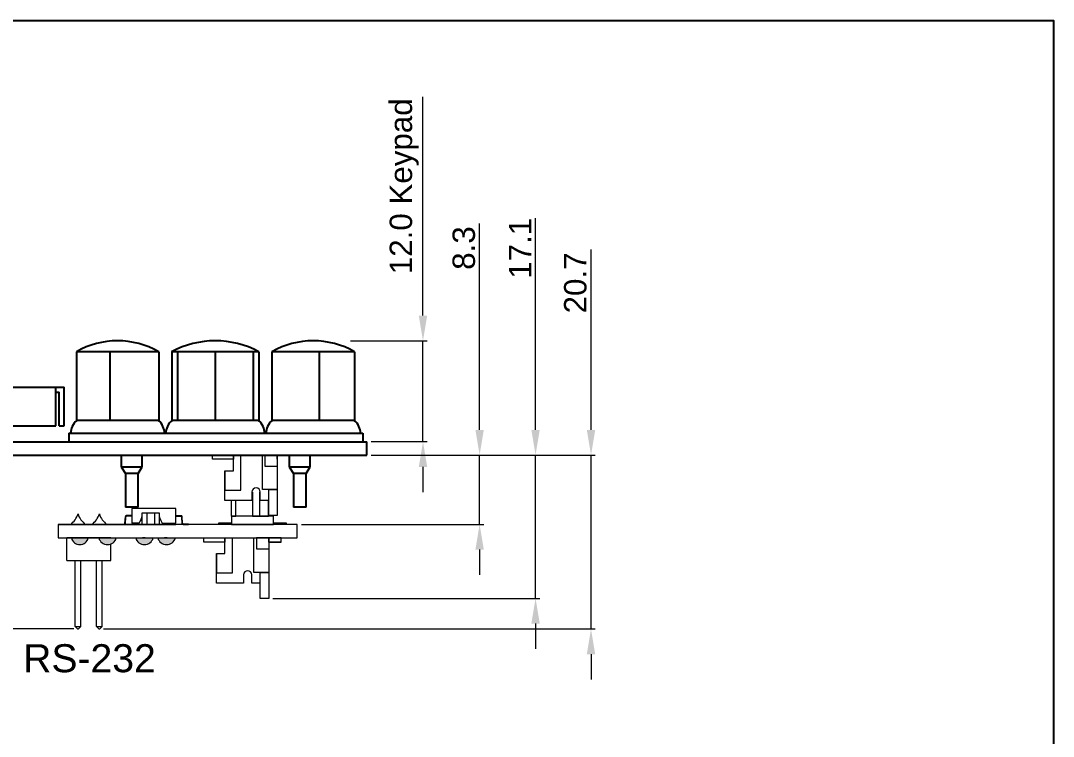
# Model space of a CAD drawing. Extents: x 365 to 1637, y -92 to 444.
# Drawn here: x 853.3 to 976.2, y 79.2 to 164.3 of the extents above; entities that cross this region are included whole.
import ezdxf

# ---------------------------------------------------------------- set-up
doc = ezdxf.new("R2010")
doc.units = 0
doc.layers.get('0').update_dxf_attribs({"linetype": 'CONTINUOUS'})
doc.layers.get('DEFPOINTS').update_dxf_attribs({"color": 252, "linetype": 'CONTINUOUS'})
for name, color, linetype, lineweight in [('-Dim_mm', 5, 'CONTINUOUS', 13), ('-Text', 7, 'CONTINUOUS', 9), ('BEZEL', 7, 'CONTINUOUS', 18), ('FBSCAB', 1, 'CONTINUOUS', 15)]:
    doc.layers.add(name, color=color, linetype=linetype, lineweight=lineweight)
for name, color, linetype in [('BZL', 7, 'CONTINUOUS'), ('KEYPAD', 253, 'CONTINUOUS'), ('OBJ', 7, 'CONTINUOUS'), ('PCB', 94, 'CONTINUOUS')]:
    doc.layers.add(name, color=color, linetype=linetype)
doc.layers.add('VIEWPORT', color=8, linetype='CONTINUOUS', plot=False)
doc.styles.add('STYLE1', font='arial.ttf')
doc.dimstyles.new('LO_mm', dxfattribs={"dimtxt": 2.6666, "dimasz": 3, "dimexe": 0.5, "dimexo": 0.5, "dimgap": 0.5, "dimtad": 1, "dimzin": 4, "dimdsep": 46, "dimtxsty": 'STYLE1', "dimcen": -2.5, "dimclrd": 256, "dimclre": 256, "dimclrt": 256, "dimadec": 0, "dimazin": 0, "dimtp": 0.5, "dimtm": 0.5, "dimtfac": 1, "dimtmove": 0, "dimatfit": 1, "dimfxl": 0, "dimtolj": 1, "dimtzin": 0, "dimlwd": -1, "dimlwe": -1, "dimarcsym": 0})

# ---------------------------------------------------------------- blocks, each defined once
blk = doc.blocks.new('A$C52C93853')
at = {"layer": 'BZL'}
for p, q in [((9.18, 9.6), (10.18, 10.6)), ((13.68, 10.6), (10.18, 10.6)), ((14.18, 10.1), (14.18, 8.6)), ((34.38, 9.6), (35.38, 10.6)), ((38.88, 10.6), (35.38, 10.6)), ((39.38, 10.1), (39.38, 8.6)), ((59.58, 10.1), (59.58, 8.6)), ((60.08, 10.6), (63.58, 10.6)), ((64.58, 9.6), (63.58, 10.6)), ((84.78, 10.1), (84.78, 8.6)), ((85.28, 10.6), (88.78, 10.6)), ((89.78, 9.6), (88.78, 10.6)), ((9.18, 9.6), (9.18, 5.6)), ((34.38, 9.6), (34.38, 5.6)), ((64.58, 9.6), (64.58, 5.6)), ((89.78, 9.6), (89.78, 5.6)), ((11.58, 7.75), (11.58, 5.6)), ((13.68, 8.1), (12.47, 8.1)), ((22.93, 5.9), (22.93, 8.6)), ((23.93, 5.9), (23.93, 8.6)), ((36.78, 7.75), (36.78, 5.6)), ((38.88, 8.1), (37.67, 8.1)), ((60.08, 8.1), (61.28, 8.1)), ((62.18, 7.75), (62.18, 5.6)), ((75.03, 5.9), (75.03, 8.6)), ((76.03, 5.9), (76.03, 8.6)), ((85.28, 8.1), (86.48, 8.1)), ((87.38, 7.75), (87.38, 5.6)), ((7.68, 5.6), (6.68, 4.6)), ((9.18, 5.6), (7.68, 5.6)), ((15.68, 5.6), (11.58, 5.6)), ((15.68, 5.6), (16.68, 4.6)), ((21.93, 5.6), (20.93, 4.6)), ((21.93, 5.6), (22.63, 5.6)), ((24.23, 5.6), (24.93, 5.6)), ((24.93, 5.6), (25.93, 4.6)), ((32.88, 5.6), (31.88, 4.6)), ((34.38, 5.6), (32.88, 5.6)), ((40.88, 5.6), (36.78, 5.6)), ((40.88, 5.6), (41.88, 4.6)), ((58.08, 5.6), (57.08, 4.6)), ((58.08, 5.6), (62.18, 5.6)), ((64.58, 5.6), (66.08, 5.6)), ((66.08, 5.6), (67.08, 4.6)), ((74.03, 5.6), (73.03, 4.6)), ((74.73, 5.6), (74.03, 5.6)), ((77.03, 5.6), (76.33, 5.6)), ((77.03, 5.6), (78.03, 4.6)), ((83.28, 5.6), (82.28, 4.6)), ((83.28, 5.6), (87.38, 5.6)), ((89.78, 5.6), (91.28, 5.6)), ((91.28, 5.6), (92.28, 4.6)), ((0, 4.6), (0, 0)), ((0.6, 4.6), (0, 4.6)), ((0.6, 4.6), (0.6, 0.6)), ((1, 4.6), (1, 0)), ((1, 4.6), (6.68, 4.6)), ((16.68, 4.6), (20.93, 4.6)), ((25.93, 4.6), (31.88, 4.6)), ((41.88, 4.6), (57.08, 4.6)), ((67.08, 4.6), (73.03, 4.6)), ((78.03, 4.6), (82.28, 4.6)), ((92.28, 4.6), (97.95, 4.6)), ((97.95, 4.6), (97.95, 0)), ((98.35, 4.6), (98.35, 0.6)), ((98.35, 4.6), (98.95, 4.6)), ((98.95, 4.6), (98.95, 0)), ((0, 0), (98.95, 0)), ((1, 0.6), (0.6, 0.6)), ((97.95, 0.6), (98.35, 0.6))]:
    blk.add_line(p, q, dxfattribs=at)
for centre, radius, start, end in [((13.68, 10.1), 0.5, 360, 90), ((38.88, 10.1), 0.5, 360, 90), ((60.08, 10.1), 0.5, 90, 180), ((85.28, 10.1), 0.5, 90, 180), ((23.43, 8.6), 0.5, 0, 180), ((75.53, 8.6), 0.5, 0, 180), ((12.08, 7.75), 0.5, 49.256, 180), ((12.47, 8.2), 0.1, 229.256, 270), ((13.68, 8.6), 0.5, 270, 360), ((37.28, 7.75), 0.5, 49.256, 180), ((37.67, 8.2), 0.1, 229.256, 270), ((38.88, 8.6), 0.5, 270, 360), ((60.08, 8.6), 0.5, 180, 270), ((61.28, 8.2), 0.1, 270, 310.744), ((61.68, 7.75), 0.5, 0, 130.744), ((85.28, 8.6), 0.5, 180, 270), ((86.48, 8.2), 0.1, 270, 310.744), ((86.88, 7.75), 0.5, 0, 130.744), ((22.63, 5.9), 0.3, 270, 0), ((24.23, 5.9), 0.3, 180, 270), ((74.73, 5.9), 0.3, 270, 0), ((76.33, 5.9), 0.3, 180, 270)]:
    blk.add_arc(centre, radius, start, end, dxfattribs=at)
blk = doc.blocks.new('*D80')
at = {"layer": '-Dim_mm', "transparency": 16777216}
for p, q in [((901.19, 129.24), (901.19, 155.24)), ((892.56, 126.24), (901.69, 126.24)), ((901.19, 114.24), (901.19, 126.24)), ((895.03, 114.24), (901.69, 114.24)), ((901.19, 111.24), (901.19, 108.24))]:
    blk.add_line(p, q, dxfattribs=at)
for points in [[(900.69, 129.24), (901.69, 129.24), (901.19, 126.24)], [(900.69, 111.24), (901.69, 111.24), (901.19, 114.24)]]:
    blk.add_solid(points, dxfattribs=at)
at = {"layer": 'DEFPOINTS', "color": 0, "transparency": 16777216}
for p in [(892.06, 126.24), (894.53, 114.24), (901.19, 114.24)]:
    blk.add_point(p, dxfattribs=at)
at = {"layer": '-Dim_mm', "transparency": 16777216, "insert": (898.96, 144.62), "char_height": 2.6666, "attachment_point": 5, "rotation": 90, "style": 'STYLE1'}
blk.add_mtext('\\A1;12.0 Keypad', dxfattribs=at)
blk = doc.blocks.new('*D81')
at = {"layer": '-Dim_mm', "transparency": 16777216}
for p, q in [((907.93, 115.64), (907.93, 140.2)), ((895.03, 112.64), (908.43, 112.64)), ((907.93, 104.39), (907.93, 112.64)), ((886.73, 104.39), (908.43, 104.39)), ((907.93, 101.39), (907.93, 98.39))]:
    blk.add_line(p, q, dxfattribs=at)
for points in [[(907.43, 115.64), (908.43, 115.64), (907.93, 112.64)], [(907.43, 101.39), (908.43, 101.39), (907.93, 104.39)]]:
    blk.add_solid(points, dxfattribs=at)
at = {"layer": 'DEFPOINTS', "color": 0, "transparency": 16777216}
for p in [(894.53, 112.64), (886.23, 104.39), (907.93, 104.39)]:
    blk.add_point(p, dxfattribs=at)
at = {"layer": '-Dim_mm', "transparency": 16777216, "insert": (906.06, 137.27), "char_height": 2.667, "attachment_point": 5, "rotation": 90, "style": 'STYLE1'}
blk.add_mtext('\\A1;8.3', dxfattribs=at)
blk = doc.blocks.new('*D110')
at = {"layer": '-Dim_mm', "transparency": 16777216}
for p, q in [((752.53, 42.23), (752.53, 75.56)), ((755.53, 75.06), (891.53, 75.06)), ((894.53, 42.23), (894.53, 75.56))]:
    blk.add_line(p, q, dxfattribs=at)
for points in [[(755.53, 75.56), (755.53, 74.56), (752.53, 75.06)], [(891.53, 75.56), (891.53, 74.56), (894.53, 75.06)]]:
    blk.add_solid(points, dxfattribs=at)
at = {"layer": 'DEFPOINTS', "color": 0, "transparency": 16777216}
for p in [(894.53, 75.06), (752.53, 41.73), (894.53, 41.73)]:
    blk.add_point(p, dxfattribs=at)
at = {"layer": '-Dim_mm', "transparency": 16777216, "insert": (823.53, 77.31), "char_height": 2.6666, "attachment_point": 5, "style": 'STYLE1'}
blk.add_mtext('\\A1;142.0 Overall (PCB)', dxfattribs=at)
blk = doc.blocks.new('*D120')
at = {"layer": '-Dim_mm', "transparency": 16777216}
for p, q in [((914.59, 115.64), (914.59, 140.82)), ((895.03, 112.64), (915.09, 112.64)), ((914.59, 95.59), (914.59, 112.64)), ((883.33, 95.59), (915.09, 95.59)), ((914.59, 92.59), (914.59, 89.59))]:
    blk.add_line(p, q, dxfattribs=at)
for points in [[(914.09, 115.64), (915.09, 115.64), (914.59, 112.64)], [(914.09, 92.59), (915.09, 92.59), (914.59, 95.59)]]:
    blk.add_solid(points, dxfattribs=at)
at = {"layer": 'DEFPOINTS', "color": 0, "transparency": 16777216}
for p in [(894.53, 112.64), (882.83, 95.59), (914.59, 95.59)]:
    blk.add_point(p, dxfattribs=at)
at = {"layer": '-Dim_mm', "transparency": 16777216, "insert": (912.75, 137.24), "char_height": 2.667, "attachment_point": 5, "rotation": 90, "style": 'STYLE1'}
blk.add_mtext('\\A1;17.1', dxfattribs=at)
blk = doc.blocks.new('*D121')
at = {"layer": '-Dim_mm', "transparency": 16777216}
for p, q in [((724.33, 123.74), (724.33, 148.49)), ((759.05, 120.74), (723.83, 120.74)), ((724.33, 91.95), (724.33, 120.74)), ((859.62, 91.95), (723.83, 91.95)), ((724.33, 88.95), (724.33, 85.95))]:
    blk.add_line(p, q, dxfattribs=at)
for points in [[(723.83, 123.74), (724.83, 123.74), (724.33, 120.74)], [(723.83, 88.95), (724.83, 88.95), (724.33, 91.95)]]:
    blk.add_solid(points, dxfattribs=at)
at = {"layer": 'DEFPOINTS', "color": 0, "transparency": 16777216}
for p in [(759.55, 120.74), (724.33, 91.95), (860.12, 91.95)]:
    blk.add_point(p, dxfattribs=at)
at = {"layer": '-Dim_mm', "transparency": 16777216, "insert": (719.83, 138.13), "char_height": 2.6666, "attachment_point": 5, "rotation": 90, "style": 'STYLE1'}
blk.add_mtext('\\A1;28.8 Overall\\Pw/o Keypad', dxfattribs=at)
blk = doc.blocks.new('*D101')
at = {"layer": '-Dim_mm', "transparency": 16777216}
for p, q in [((921.19, 115.64), (921.19, 137.11)), ((895.03, 112.64), (921.69, 112.64)), ((921.19, 91.95), (921.19, 112.64)), ((863.18, 91.95), (921.69, 91.95)), ((921.19, 88.95), (921.19, 85.95))]:
    blk.add_line(p, q, dxfattribs=at)
for points in [[(920.69, 115.64), (921.69, 115.64), (921.19, 112.64)], [(920.69, 88.95), (921.69, 88.95), (921.19, 91.95)]]:
    blk.add_solid(points, dxfattribs=at)
at = {"layer": 'DEFPOINTS', "color": 0, "transparency": 16777216}
for p in [(894.53, 112.64), (921.19, 112.64), (862.68, 91.95)]:
    blk.add_point(p, dxfattribs=at)
at = {"layer": '-Dim_mm', "transparency": 16777216, "insert": (919.33, 133.12), "char_height": 2.667, "attachment_point": 5, "rotation": 90, "style": 'STYLE1'}
blk.add_mtext('\\A1;20.7 ', dxfattribs=at)
blk = doc.blocks.new('KEYPADSIDEVIEW')
at = {"layer": 'KEYPAD'}
for p, q in [((-34.59, 10.7), (-34.59, 2.5)), ((-24.78, 10.7), (-34.59, 10.7)), ((-30.62, 10.7), (-30.62, 2.5)), ((-24.78, 10.7), (-24.78, 2.5)), ((-23.24, 10.7), (-23.24, 2.5)), ((-12.87, 10.7), (-23.24, 10.7)), ((-22.56, 10.7), (-22.56, 2.5)), ((-18.06, 10.7), (-18.06, 2.5)), ((-13.56, 10.7), (-13.56, 2.5)), ((-12.87, 10.7), (-12.87, 2.5)), ((-11.33, 10.7), (-11.33, 2.5)), ((-1.47, 10.7), (-11.33, 10.7)), ((-5.71, 10.7), (-5.71, 2.5)), ((-1.47, 10.7), (-1.47, 2.5)), ((-24.78, 2.5), (-34.59, 2.5)), ((-12.87, 2.5), (-23.24, 2.5)), ((-1.47, 2.5), (-11.33, 2.5)), ((-29.25, -1.6), (-29.25, -2.99)), ((-26.75, -2.99), (-26.75, -1.6)), ((-9.25, -1.6), (-9.25, -2.99)), ((-6.75, -2.99), (-6.75, -1.6)), ((-29.25, -2.99), (-28.75, -3.8)), ((-29.25, -2.99), (-26.75, -2.99)), ((-27.25, -3.8), (-26.75, -2.99)), ((-9.25, -2.99), (-8.75, -3.8)), ((-9.25, -2.99), (-8, -2.99)), ((-9.25, -2.99), (-9.25, -2.99)), ((-8, -2.99), (-6.75, -2.99)), ((-7.25, -3.8), (-6.75, -2.99)), ((-28.75, -3.8), (-28.75, -7.8)), ((-27.25, -3.8), (-28.75, -3.8)), ((-27.25, -7.8), (-27.25, -3.8)), ((-8.75, -3.8), (-8.75, -7.8)), ((-7.25, -3.8), (-8.75, -3.8)), ((-8.75, -3.8), (-8.75, -3.8)), ((-7.25, -7.8), (-7.25, -3.8)), ((-27.25, -7.8), (-28.75, -7.8)), ((-7.25, -7.8), (-8.75, -7.8))]:
    blk.add_line(p, q, dxfattribs=at)
at = {"layer": 'KEYPAD', "linetype": 'Continuous'}
for p, q in [((-35.5, 1), (-35.5, 0)), ((-35.5, 1), (-0.5, 1)), ((-0.5, 1), (-0.5, 0))]:
    blk.add_line(p, q, dxfattribs=at)
at = {"layer": 'KEYPAD'}
for centre, radius, start, end in [((-29.69, 2.11), 9.89, 60.2932, 119.7068), ((-18.06, 0.99), 11.01, 61.8715, 118.1285), ((-6.4, 2), 10, 60.4521, 119.5479), ((-26.15, 0.95), 2.06, 1.3732, 48.6606), ((-21.88, 0.95), 2.06, 131.3394, 178.6268), ((-14.23, 0.95), 2.06, 1.3732, 48.6606), ((-9.96, 0.95), 2.06, 131.3394, 178.6268), ((-2.83, 0.95), 2.06, 1.3732, 48.6606)]:
    blk.add_arc(centre, radius, start, end, dxfattribs=at)
at = {"layer": 'KEYPAD', "linetype": 'Continuous'}
blk.add_arc((-33.22, 0.95), 2.06, 131.3394, 178.6268, dxfattribs=at)

msp = doc.modelspace()

# ---------------------------------------------------------------- hatches: boundary and pattern name
at = {"layer": 'OBJ', "linetype": 'Continuous'}
h = msp.add_hatch(color=256, dxfattribs=at)
edge = h.paths.add_edge_path()
edge.add_arc((860.349, 103.01), 1.025, 192.6497, 347.3503)
edge.add_line((861.349, 102.786), (859.349, 102.786))
h = msp.add_hatch(color=256, dxfattribs=at)
edge = h.paths.add_edge_path()
edge.add_arc((863.645, 103.059), 1.074, 194.77418, 345.22582)
edge.add_line((864.683, 102.786), (862.606, 102.786))
h = msp.add_hatch(color=256, dxfattribs=at)
edge = h.paths.add_edge_path()
edge.add_arc((868.043, 103.058), 1.072, 194.71521, 345.28479)
edge.add_line((869.081, 102.786), (867.006, 102.786))
h = msp.add_hatch(color=256, dxfattribs=at)
edge = h.paths.add_edge_path()
edge.add_arc((870.673, 103.073), 1.087, 195.30743, 344.69257)
edge.add_line((871.722, 102.786), (869.625, 102.786))

# ---------------------------------------------------------------- linework, layer by layer
at = {"linetype": 'Continuous', "lineweight": 0}
for p, q in [((876.126, 112.636), (878.626, 112.636)), ((876.126, 112.136), (876.126, 112.636)), ((878.626, 112.136), (876.126, 112.136)), ((878.626, 110.786), (878.626, 112.636)), ((878.626, 112.636), (883.826, 112.636)), ((878.626, 112.636), (878.626, 112.136)), ((879.526, 108.486), (879.526, 112.636)), ((882.076, 108.536), (882.076, 112.636)), ((883.826, 112.636), (882.386, 112.636)), ((882.386, 112.636), (882.386, 111.336)), ((883.826, 112.636), (883.826, 105.436)), ((883.826, 112.636), (885.276, 112.636)), ((883.826, 112.136), (883.826, 112.636)), ((877.626, 107.236), (877.626, 110.786)), ((877.626, 110.786), (878.626, 110.786)), ((877.626, 110.786), (877.626, 108.486)), ((882.386, 111.336), (883.826, 111.336)), ((877.626, 108.486), (879.526, 108.486)), ((880.826, 108.236), (880.826, 107.236)), ((880.896, 108.221), (880.896, 105.386)), ((881.756, 105.386), (881.756, 108.221)), ((881.826, 107.236), (881.826, 108.236)), ((883.826, 108.536), (882.076, 108.536)), ((882.826, 105.436), (882.826, 108.536)), ((882.826, 108.536), (883.826, 108.536)), ((880.826, 107.236), (877.626, 107.236)), ((882.826, 107.236), (881.826, 107.236)), ((882.826, 105.436), (882.826, 107.236)), ((883.826, 105.436), (882.826, 105.436)), ((875.126, 102.786), (877.626, 102.786)), ((875.126, 102.286), (875.126, 102.786)), ((877.626, 102.286), (875.126, 102.286)), ((877.626, 100.936), (877.626, 102.786)), ((877.626, 102.786), (882.826, 102.786)), ((877.626, 102.786), (877.626, 102.286)), ((878.526, 98.636), (878.526, 102.786)), ((881.076, 98.686), (881.076, 102.786)), ((882.826, 102.786), (881.386, 102.786)), ((881.386, 102.786), (881.386, 101.486)), ((882.826, 102.786), (882.826, 95.586)), ((882.826, 102.786), (884.276, 102.786)), ((882.826, 102.286), (882.826, 102.786)), ((884.276, 102.286), (882.826, 102.286)), ((876.626, 97.386), (876.626, 100.936)), ((876.626, 100.936), (877.626, 100.936)), ((876.626, 100.936), (876.626, 98.636)), ((881.386, 101.486), (882.826, 101.486)), ((876.626, 98.636), (878.526, 98.636)), ((879.826, 98.386), (879.826, 97.386)), ((880.826, 97.386), (880.826, 98.386)), ((882.826, 98.686), (881.076, 98.686)), ((881.826, 95.586), (881.826, 98.686)), ((881.826, 98.686), (882.826, 98.686)), ((879.826, 97.386), (876.626, 97.386)), ((881.826, 97.386), (880.826, 97.386)), ((881.826, 95.586), (881.826, 97.386)), ((882.826, 95.586), (881.826, 95.586))]:
    msp.add_line(p, q, dxfattribs=at)
for centre in [(881.326, 108.236), (880.326, 98.386)]:
    msp.add_arc(centre, 0.5, 0, 180, dxfattribs=at)
at = {"layer": 'OBJ', "linetype": 'Continuous', "lineweight": 0}
for p, q in [((878.396, 105.386), (878.396, 107.236)), ((878.896, 105.386), (878.896, 107.236)), ((882.796, 105.386), (882.796, 107.236)), ((871.776, 106.286), (866.526, 106.286)), ((866.526, 106.286), (866.526, 104.536)), ((867.776, 104.386), (867.776, 105.786)), ((867.776, 105.786), (869.776, 105.786)), ((868.326, 105.786), (868.326, 104.386)), ((869.226, 105.786), (869.226, 104.386)), ((869.776, 105.786), (869.776, 104.386)), ((871.776, 104.536), (871.776, 106.286)), ((865.716, 104.529), (865.77, 105.342)), ((865.765, 104.48), (865.819, 105.292)), ((866.526, 105.436), (865.87, 105.436)), ((866.526, 105.386), (865.919, 105.386)), ((867.399, 104.536), (866.526, 104.536)), ((870.161, 104.536), (871.776, 104.536)), ((871.776, 105.436), (872.433, 105.436)), ((871.776, 105.386), (872.384, 105.386)), ((872.538, 104.48), (872.484, 105.292)), ((872.587, 104.529), (872.533, 105.342)), ((876.896, 104.386), (876.896, 104.586)), ((876.896, 104.586), (878.396, 104.586)), ((883.396, 105.386), (878.396, 105.386)), ((878.396, 105.386), (878.396, 104.386)), ((878.396, 105.386), (878.896, 105.386)), ((878.396, 104.586), (878.396, 104.386)), ((880.896, 105.386), (882.796, 105.386)), ((883.396, 105.386), (883.396, 105.436)), ((883.396, 104.386), (883.396, 105.386)), ((883.396, 104.386), (883.396, 104.586)), ((883.396, 104.586), (884.896, 104.586)), ((884.896, 104.586), (884.896, 104.386)), ((859.237, 104.386), (861.037, 104.386)), ((863.577, 104.386), (861.777, 104.386)), ((865.026, 104.386), (865.026, 104.436)), ((865.026, 104.436), (865.616, 104.436)), ((865.026, 104.386), (865.666, 104.386)), ((867.776, 104.386), (867.276, 104.386)), ((869.776, 104.386), (867.776, 104.386)), ((869.776, 104.386), (870.276, 104.386)), ((872.637, 104.386), (873.276, 104.386)), ((873.276, 104.436), (872.687, 104.436)), ((873.276, 104.386), (873.276, 104.436)), ((878.396, 104.386), (876.896, 104.386)), ((878.396, 104.386), (883.396, 104.386)), ((880.896, 104.386), (883.396, 104.386)), ((864.032, 102.786), (858.782, 102.786)), ((859.349, 102.786), (861.349, 102.786)), ((860.462, 102.786), (860.137, 102.786)), ((862.606, 102.786), (864.683, 102.786)), ((863.719, 102.786), (863.394, 102.786)), ((867.006, 102.786), (869.081, 102.786)), ((868.119, 102.786), (867.794, 102.786)), ((869.625, 102.786), (871.722, 102.786)), ((870.738, 102.786), (870.413, 102.786)), ((884.326, 102.786), (882.826, 102.786)), ((882.826, 102.286), (884.326, 102.286)), ((882.826, 102.286), (884.326, 102.286)), ((884.326, 102.286), (884.326, 102.786))]:
    msp.add_line(p, q, dxfattribs=at)
at = {"layer": 'OBJ', "color": 1, "linetype": 'Continuous', "lineweight": 0}
for p, q in [((858.782, 100.086), (858.782, 102.786)), ((864.032, 100.086), (864.032, 102.058)), ((858.782, 100.086), (864.032, 100.086)), ((859.812, 92.256), (859.812, 100.086)), ((860.462, 92.256), (860.462, 100.086)), ((862.352, 92.256), (862.352, 100.086)), ((863.002, 92.256), (863.002, 100.086)), ((860.122, 91.946), (859.812, 92.256)), ((859.812, 92.256), (860.462, 92.256)), ((860.152, 91.946), (860.462, 92.256)), ((862.662, 91.946), (862.352, 92.256)), ((862.352, 92.256), (863.002, 92.256)), ((862.692, 91.946), (863.002, 92.256)), ((860.152, 91.946), (860.122, 91.946)), ((862.692, 91.946), (862.662, 91.946))]:
    msp.add_line(p, q, dxfattribs=at)
at = {"layer": 'OBJ', "linetype": 'Continuous', "lineweight": 0}
for centre, radius, start, end in [((865.83, 105.692), 1.949, 317.92672, 2.76563), ((871.909, 105.758), 2.133, 179.26037, 220.04728), ((857.669, 106.464), 2.604, 307.04081, 341.45142), ((862.468, 106.365), 2.442, 197.37162, 234.13615), ((860.209, 106.464), 2.604, 307.04081, 341.45142), ((865.008, 106.365), 2.442, 197.37162, 234.13615), ((865.616, 104.536), 0.1, 270, 356.18593), ((865.665, 104.486), 0.1, 270.05654, 356.18593), ((865.87, 105.336), 0.1, 90, 176.18593), ((865.919, 105.286), 0.1, 90, 176.18593), ((872.384, 105.286), 0.1, 3.81407, 90), ((872.433, 105.336), 0.1, 3.81407, 90), ((872.638, 104.486), 0.1, 183.81407, 269.94346), ((872.687, 104.536), 0.1, 183.81407, 270), ((860.349, 103.01), 1.025, 192.6497, 347.3503), ((863.645, 103.059), 1.074, 194.77418, 345.22582), ((868.043, 103.058), 1.072, 194.71521, 345.28479), ((870.673, 103.073), 1.087, 195.30743, 344.69257)]:
    msp.add_arc(centre, radius, start, end, dxfattribs=at)
at = {"layer": 'PCB'}
for p, q in [((849.326, 114.236), (894.526, 114.236)), ((894.526, 112.636), (894.526, 114.236)), ((849.326, 112.636), (894.526, 112.636))]:
    msp.add_line(p, q, dxfattribs=at)
at = {"layer": 'PCB', "linetype": 'Continuous', "lineweight": 0}
for p, q in [((886.226, 104.386), (857.776, 104.386)), ((857.776, 104.386), (857.776, 102.786)), ((857.776, 104.386), (871.776, 104.386)), ((886.226, 102.786), (886.226, 104.386)), ((857.776, 102.786), (886.226, 102.786))]:
    msp.add_line(p, q, dxfattribs=at)
at = {"layer": 'VIEWPORT'}
msp.add_lwpolyline([(695.897, 164.321), (976.216, 164.321), (976.216, -55.375), (695.897, -55.375)], close=True, dxfattribs=at)

# ---------------------------------------------------------------- block references
at = {"layer": 'BEZEL', "xscale": -1, "rotation": 180}
msp.add_blockref('A$C52C93853', (759.551, 120.736), dxfattribs=at)
at = {"layer": 'FBSCAB'}
msp.add_blockref('KEYPADSIDEVIEW', (894.526, 114.236), dxfattribs=at)

# ---------------------------------------------------------------- texts
at = {"layer": '-Text', "style": 'STYLE1'}
msp.add_text('RS-232', height=3.3333, dxfattribs=at).set_placement((853.602, 86.807))

# ---------------------------------------------------------------- dimensions: what is measured, and where the dimension line sits
at = {"layer": '-Dim_mm'}
for base, p1, p2, text, picture, middle in [((901.193, 114.236), (892.059, 126.236), (894.526, 114.236), '<> Keypad', '*D80', (901.193, 144.618)), ((724.327, 91.946), (759.551, 120.736), (860.122, 91.946), '<> Overall\\Pw/o Keypad', '*D121', (724.327, 138.128)), ((921.193, 112.636), (862.677, 91.946), (894.526, 112.636), '<> ', '*D101', (921.193, 133.122))]:
    dim = msp.add_linear_dim(base=base, p1=p1, p2=p2, angle=90, text=text, dimstyle='LO_mm', override={"dimdec": 1}, dxfattribs=at)
    dim.commit()
    dim.dimension.update_dxf_attribs({"geometry": picture, "text_midpoint": middle, "dimtype": 160})
for base, p1, p2, picture, middle in [((914.592898, 95.585633), (894.526498, 112.635634), (882.826498, 95.585633), '*D120', (914.592898, 137.243934)), ((907.926297875, 104.385633785), (894.526497875, 112.635633785), (886.226497875, 104.385633785), '*D81', (907.926297875, 137.26758051))]:
    dim = msp.add_linear_dim(base=base, p1=p1, p2=p2, angle=90, dimstyle='LO_mm', override={"dimdec": 1}, dxfattribs=at)
    dim.commit()
    dim.dimension.update_dxf_attribs({"geometry": picture, "text_midpoint": middle, "dimtype": 160})
dim = msp.add_linear_dim(base=(894.526, 75.065), p1=(752.526, 41.732), p2=(894.526, 41.732), text='<> Overall (PCB)', dimstyle='LO_mm', override={"dimdec": 1}, dxfattribs=at)
dim.commit()
dim.dimension.update_dxf_attribs({"geometry": '*D110', "text_midpoint": (823.526, 77.314)})

doc.saveas('drawing.dxf')
